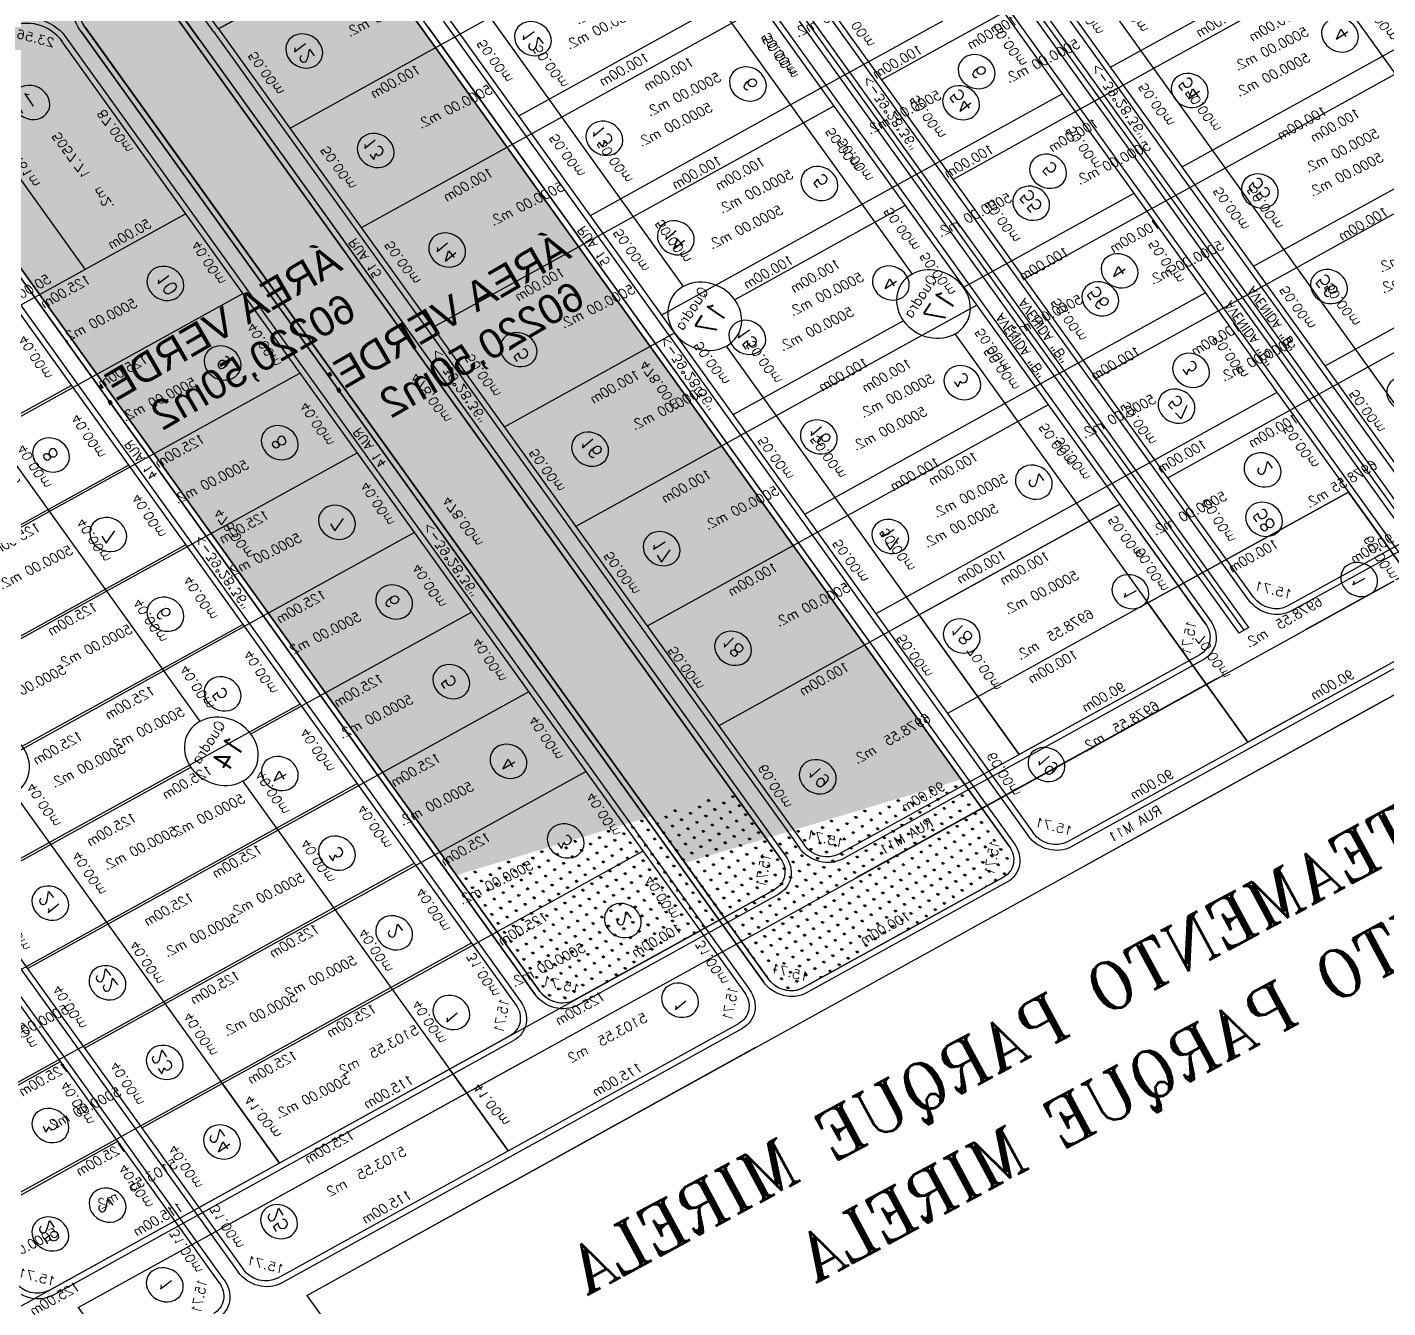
# Model space of a CAD drawing. Extents: x -23785941 to 8798891, y -8418521 to 21897894.
# Drawn here: x 3180774 to 3329127, y 4355042 to 4494674 of the extents above; entities that cross this region are included whole.
import ezdxf
from ezdxf.enums import TextEntityAlignment as Align

# ---------------------------------------------------------------- set-up
doc = ezdxf.new("R2010")
doc.units = 0
doc.header["$MEASUREMENT"] = 0
doc.header["$PDMODE"] = 34
doc.header["$PDSIZE"] = 1
doc.layers.get('0').update_dxf_attribs({"linetype": 'CONTINUOUS'})
for name, color, linetype in [('CALCADA', 3, 'CONTINUOUS'), ('REG60_100', 2, 'CONTINUOUS'), ('RUA', 1, 'CONTINUOUS'), ('VEGE', 102, 'CONTINUOUS')]:
    doc.layers.add(name, color=color, linetype=linetype)
doc.styles.add('1_5MM', font='romans.shx', dxfattribs={"height": 6})
doc.styles.add('1MM', font='romans.shx', dxfattribs={"height": 4})
doc.styles.add('2MM', font='romans.shx', dxfattribs={"height": 8})
doc.styles.add('3MM', font='romans.shx', dxfattribs={"height": 12})
doc.styles.add('5MM', font='romans.shx', dxfattribs={"height": 20})
pattern_1 = [(159.495356, (-17588.3454, 15679.0388), (-4.5499744, -2.07309746), [0.9375, -6.1335678]), (114.495356, (-17588.3454, 15679.039), (-4.5499744, -2.0730975), [0.9375, -4.0625]), (204.495356, (-17588.3454, 15679.039), (2.0730975, -4.5499744), [0.9375, -4.0625])]

# ---------------------------------------------------------------- blocks, each defined once
blk = doc.blocks.new('A$C3D774E76')
at = {"layer": 'VEGE'}
h = blk.add_hatch(dxfattribs=at)
h.set_pattern_fill('GRASS', color=256, scale=5, angle=69.4954, style=0)
h.set_pattern_definition(pattern_1)
h.paths.add_polyline_path([(-22745.3, -2796.22, 0.414409), (-22765.79, -2790.74), (-22765.79, -2790.74), (-22848.05, -2838.27, 0.414214), (-22851.7, -2851.93), (-22849.2, -2856.26), (-22849.2, -2856.26), (-22626.83, -3241.13), (-22535.37, -3159.56)])
h = blk.add_hatch(dxfattribs=at)
h.set_pattern_fill('GRASS', color=256, scale=5, angle=69.4954, style=0)
h.set_pattern_definition(pattern_1)
h.paths.add_polyline_path([(-22626.83, -3241.13), (-22610.07, -3270.14, 0.414214), (-22596.4, -3273.8), (-22509.82, -3223.77, 0.414214), (-22506.16, -3210.11), (-22535.37, -3159.56)])
h.paths.add_polyline_path([(-22610.41, -3267.08), (-22594.68, -3271.29), (-22593.13, -3265.5), (-22608.86, -3261.29)], flags=24)
h.paths.add_polyline_path([(-22512.56, -3225.21), (-22508.35, -3209.47), (-22514.14, -3207.92), (-22518.35, -3223.65)], flags=24)
h.paths.add_polyline_path([(-22561.57, -3251.06), (-22538.39, -3237.67), (-22541.4, -3232.47), (-22564.57, -3245.86)], flags=24)
for p, q in [((-22268.92, -3073.03), (-22538.88, -2605.79)), ((-22525.95, -2652.16), (-22279.31, -3079.03)), ((-22648.09, -2840.54), (-22699.42, -2751.7)), ((-22734.79, -2790.42), (-22495.77, -3204.1)), ((-22745.32, -2796.19), (-22745.3, -2796.23)), ((-22506.16, -3210.11), (-22745.3, -2796.23)), ((-22506.16, -3210.11), (-22745.3, -2796.23)), ((-22583.15, -2803.02), (-22691.38, -2865.55)), ((-22583.15, -2803.02), (-22490.6, -2963.2)), ((-22434.89, -2809.75), (-22543.13, -2872.29)), ((-22563.14, -2837.65), (-22671.37, -2900.19)), ((-22414.88, -2844.38), (-22523.12, -2906.92)), ((-22851.7, -2851.93), (-22610.07, -3270.14)), ((-22851.7, -2851.93), (-22610.07, -3270.14)), ((-22825.57, -2921.14), (-22862.09, -2857.93)), ((-22543.13, -2872.29), (-22651.36, -2934.82)), ((-22394.87, -2879.02), (-22503.1, -2941.55)), ((-22895.99, -3446.9), (-23206.17, -2910.06)), ((-22523.12, -2906.92), (-22631.35, -2969.46)), ((-22374.86, -2913.65), (-22470.1, -2968.69)), ((-22216.21, -2914.38), (-22324.45, -2976.92)), ((-22912.16, -2971.17), (-22825.57, -2921.14)), ((-22825.57, -2921.14), (-22885.32, -2955.66)), ((-22825.57, -2921.14), (-22620.46, -3276.14)), ((-22503.1, -2941.55), (-22611.34, -3004.09)), ((-22354.85, -2948.29), (-22463.08, -3010.82)), ((-22196.2, -2949.02), (-22304.44, -3011.55)), ((-22814.41, -3388.21), (-23067.05, -2950.95)), ((-22887.14, -3014.46), (-22800.56, -2964.43)), ((-22912.16, -2971.17), (-22819.61, -3131.35)), ((-22496.08, -2983.69), (-22591.33, -3038.72)), ((-22496.08, -2983.69), (-22591.33, -3038.72)), ((-22334.84, -2982.92), (-22443.07, -3045.46)), ((-22176.19, -2983.65), (-22284.42, -3046.19)), ((-22475.59, -2989.18), (-22382.54, -3150.23)), ((-22862.13, -3057.76), (-22775.54, -3007.73)), ((-22463.08, -3010.82), (-22571.31, -3073.36)), ((-22463.08, -3010.82), (-22571.31, -3073.36)), ((-22463.08, -3010.82), (-22571.31, -3073.36)), ((-22314.83, -3017.56), (-22423.06, -3080.09)), ((-22998.74, -3021.2), (-22793.63, -3376.2)), ((-22443.07, -3045.46), (-22551.3, -3107.99)), ((-22837.12, -3101.05), (-22750.53, -3051.02)), ((-22294.81, -3052.19), (-22403.05, -3114.73)), ((-22948.72, -3107.78), (-22862.13, -3057.76)), ((-22423.06, -3080.09), (-22531.29, -3142.63)), ((-22799.11, -3136.84), (-22725.51, -3094.31)), ((-22282.96, -3092.7), (-22482.11, -3207.76)), ((-22923.7, -3151.08), (-22837.12, -3101.05)), ((-22282.15, -3106.09), (-22476.11, -3218.15)), ((-22403.05, -3114.73), (-22511.28, -3177.26)), ((-22382.54, -3150.23), (-22403.05, -3114.73)), ((-22787.09, -3187.64), (-22700.5, -3137.61)), ((-22898.69, -3194.37), (-22825.09, -3151.85)), ((-22804.6, -3157.33), (-22702.04, -3334.83)), ((-22944.48, -3163.08), (-23031.07, -3213.11)), ((-22762.07, -3230.93), (-22675.49, -3180.9)), ((-22873.67, -3237.66), (-22787.09, -3187.64)), ((-22919.47, -3206.38), (-23006.05, -3256.41)), ((-22509.82, -3223.77), (-22596.4, -3273.8)), ((-22509.82, -3223.77), (-22596.4, -3273.8)), ((-22737.06, -3274.22), (-22650.47, -3224.19)), ((-22848.66, -3280.96), (-22762.07, -3230.93)), ((-22894.45, -3249.67), (-22981.04, -3299.7)), ((-23006.05, -3256.41), (-23092.64, -3306.43)), ((-22737.06, -3274.22), (-22823.64, -3324.25)), ((-22823.64, -3324.25), (-22737.06, -3274.22)), ((-22702.04, -3334.83), (-22737.06, -3274.22)), ((-22702.04, -3334.83), (-22737.06, -3274.22)), ((-22869.44, -3292.96), (-22956.03, -3342.99)), ((-22779.97, -3379.86), (-22624.11, -3289.81)), ((-22981.04, -3299.7), (-23067.63, -3349.73)), ((-22773.96, -3390.25), (-22618.11, -3300.2)), ((-22793.63, -3376.2), (-22823.64, -3324.25)), ((-22844.43, -3336.26), (-22931.01, -3386.28)), ((-22779.97, -3379.86), (-22702.04, -3334.83)), ((-22956.03, -3342.99), (-23042.61, -3393.02)), ((-22931.01, -3386.28), (-23017.6, -3436.31)), ((-22895.99, -3446.9), (-22931.01, -3386.28)), ((-22939.97, -3472.3), (-22818.06, -3401.87)), ((-22933.96, -3482.69), (-22812.06, -3412.26))]:
    blk.add_line(p, q)
at = {"color": 3}
for p, q in [((-22745.32, -2796.19), (-22745.3, -2796.23)), ((-22745.32, -2796.19), (-22506.16, -3210.11)), ((-22506.16, -3210.11), (-22745.3, -2796.22)), ((-22504, -3208.86), (-22743.14, -2794.97)), ((-22610.07, -3270.14), (-22851.7, -2851.93)), ((-22852.62, -2855.35), (-22612.23, -3271.39)), ((-22849.2, -2856.26), (-22610.07, -3270.14)), ((-22509.82, -3223.77), (-22596.4, -3273.8)), ((-22596.4, -3273.8), (-22509.82, -3223.77)), ((-22595.15, -3275.96), (-22508.57, -3225.93))]:
    blk.add_line(p, q, dxfattribs=at)
at = {"color": 100}
for p, q in [((-22801.18, -3392.11), (-23051.63, -2958.64)), ((-23049.41, -2957.5), (-22799.02, -3390.86)), ((-23047.24, -2956.25), (-22796.85, -3389.61))]:
    blk.add_line(p, q, dxfattribs=at)
at = {"color": 1}
for q in [(-22938.52, -3485.33), (-22219.62, -3214.32)]:
    blk.add_line((-22282.15, -3106.09), q, dxfattribs=at)
for centre in [(-22703.84, -2791.09), (-22659.23, -2871.23), (-22639.22, -2905.86), (-22619.21, -2940.5), (-22619.21, -2940.5), (-22386, -2944.34), (-22834.71, -2955.3), (-22599.2, -2975.13), (-22599.2, -2975.13), (-22365.99, -2978.98), (-22296.62, -2985.1), (-22809.7, -2998.59), (-22579.18, -3009.77), (-22345.98, -3013.61), (-22276.61, -3019.73), (-22784.68, -3041.88), (-22559.17, -3044.4), (-22325.97, -3048.25), (-22256.6, -3054.37), (-22539.16, -3079.04), (-22759.67, -3085.17), (-22305.96, -3082.88), (-22914.56, -3116.92), (-22519.15, -3113.67), (-22734.65, -3128.47), (-22499.14, -3148.3), (-22889.55, -3160.22), (-22709.64, -3171.76), (-22479.13, -3182.94), (-22951.74, -3195.11), (-22864.53, -3203.51), (-22684.63, -3215.05), (-22926.05, -3238.09), (-22839.52, -3246.8), (-22650.76, -3268.28), (-22902.15, -3279.84), (-22814.51, -3290.1), (-23058.49, -3315.57), (-22875, -3326.21), (-22790.74, -3344.04), (-22847.9, -3377.64)]:
    blk.add_circle(centre, 7.5)
at = {"color": 5}
for centre in [(-22482.91, -2976.51), (-22812.1, -3144.34)]:
    blk.add_circle(centre, 15, dxfattribs=at)
for centre, radius, start, end in [((-22721.77, -2782.9), 15.23, 120.0085, 210.0187), ((-22260.26, -3068.03), 10, 210.0187, 300.0187), ((-22287.96, -3084.04), 10, 300.0187, 30.0187), ((-22487.11, -3199.1), 10, 210.0187, 300.0187), ((-22514.82, -3215.11), 10, 300.0187, 30.0187), ((-22514.82, -3215.11), 10, 300.0187, 30.0187), ((-22601.41, -3265.14), 10, 210.0187, 300.0187), ((-22601.41, -3265.14), 10, 210.0187, 300.0187), ((-22629.11, -3281.15), 10, 300.0187, 30.0187), ((-22784.97, -3371.2), 10, 210.0187, 300.0187), ((-22823.07, -3393.21), 10, 300.0187, 30.0187)]:
    blk.add_arc(centre, radius, start, end)
at = {"color": 3}
for centre, radius, start, end in [((-22758.28, -2803.72), 17.49, 28.21, 120.0187), ((-22758.28, -2803.72), 14.99, 30.0187, 120.0187), ((-22514.82, -3215.11), 10, 300.0187, 30.0187), ((-22514.82, -3215.11), 10, 300.0187, 30.0187), ((-22514.82, -3215.11), 12.5, 300.0187, 30.0187), ((-22601.41, -3265.14), 12.5, 210.0187, 300.0187), ((-22601.41, -3265.14), 10, 210.0187, 300.0187), ((-22601.41, -3265.14), 10, 210.0187, 300.0187)]:
    blk.add_arc(centre, radius, start, end, dxfattribs=at)
for p in [(-22734.91, -2790.22), (-22745.3, -2796.23), (-22268.92, -3073.03), (-22279.31, -3079.03), (-22282.96, -3092.7), (-22495.77, -3204.1), (-22482.11, -3207.76), (-22506.16, -3210.11), (-22509.82, -3223.77), (-22610.07, -3270.14), (-22620.46, -3276.14), (-22596.4, -3273.8), (-22596.4, -3273.8), (-22624.11, -3289.81), (-22793.63, -3376.2), (-22779.97, -3379.86), (-22814.41, -3388.21), (-22818.06, -3401.87)]:
    blk.add_point(p)
at = {"layer": 'CALCADA'}
for p, q in [((-22271.08, -3074.28), (-22541.04, -2607.04)), ((-22523.78, -2650.91), (-22277.14, -3077.78)), ((-22738.27, -2789.4), (-22497.94, -3205.35)), ((-22742.86, -2795.44), (-22504, -3208.86)), ((-22823.41, -2919.89), (-22859.93, -2856.68)), ((-22817.35, -2916.39), (-22852.62, -2855.34)), ((-22817.35, -2916.39), (-22612.23, -3271.39)), ((-22823.41, -2919.89), (-22618.29, -3274.89)), ((-22812.24, -3386.96), (-23064.89, -2949.7)), ((-23000.91, -3022.45), (-22795.79, -3377.45)), ((-22281.71, -3094.86), (-22480.86, -3209.92)), ((-22778.72, -3382.02), (-22622.86, -3291.97)), ((-22801.18, -3392.11), (-22796.85, -3389.61)), ((-22939.66, -3475.02), (-22816.81, -3404.03))]:
    blk.add_line(p, q, dxfattribs=at)
for centre, radius, start, end in [((-22721.77, -2782.9), 17.73, 120.0085, 201.4867), ((-22287.96, -3084.04), 12.5, 300.0187, 30.0187), ((-22260.26, -3068.03), 12.5, 210.0187, 300.0187), ((-22487.11, -3199.1), 12.5, 210.0187, 300.0187), ((-22629.11, -3281.15), 12.5, 300.0187, 30.0187), ((-22784.97, -3371.2), 12.5, 210.0187, 300.0187), ((-22823.07, -3393.21), 12.5, 300.0187, 30.0187)]:
    blk.add_arc(centre, radius, start, end, dxfattribs=at)
at = {"layer": 'REG60_100', "color": 3}
blk.add_lwpolyline([(-22745.3, -2796.22, 0.414409), (-22765.79, -2790.74), (-22765.79, -2790.74), (-22848.05, -2838.27, 0.414214), (-22851.7, -2851.93), (-22849.2, -2856.26), (-22849.2, -2856.26), (-22610.07, -3270.14, 0.414214), (-22596.4, -3273.8), (-22509.82, -3223.77, 0.414214), (-22506.16, -3210.11)], format="xyb", close=True, dxfattribs=at)
at = {"style": '1MM'}
for s, rotation, p in [('50.00m', 30.0187, (-22628.44, -2824.57)), ('50.00m', 30.0187, (-22671.73, -2849.58)), ('15.71', 75.0187, (-22627.43, -3282.38)), ('15.71', 75.0187, (-22821.46, -3393.98))]:
    blk.add_text(s, height=4, rotation=rotation, dxfattribs=at).set_placement(p, align=Align.MIDDLE)
at = {"color": 1, "style": '1MM'}
for p in [(-22607.25, -3023.31), (-22731.83, -3072.31), (-22931.91, -3173.6)]:
    blk.add_text('<-39%%d28\'36" ', height=4, rotation=300.3939, dxfattribs=at).set_placement(p, align=Align.MIDDLE)
at = {"color": 5, "style": '1MM'}
for s, rotation, p in [('478.00m', 300.0187, (-22625.77, -3019.17)), ('478.00m', 300.0187, (-22721.77, -3063.45)), ('15.71', 75.0187, (-22513.35, -3216.56)), ('100.00m', 30.0187, (-22551.48, -3241.76)), ('15.71', 345.0187, (-22601.77, -3266.29))]:
    blk.add_text(s, height=4, rotation=rotation, dxfattribs=at).set_placement(p, align=Align.MIDDLE)
at = {"char_height": 6, "attachment_point": 1, "style": '1_5MM'}
for s, insert, rotation in [('11', (-22708.66, -2788.64), 26.0161), ('10', (-22658.87, -2866.41), 298.9211), ('21', (-22384.97, -2938.79), 295.803), ('12', (-22833.63, -2949.69), 299.5043), ('22', (-22365.93, -2972.8), 298.921), ('13', (-22809.45, -2992.04), 296.1516), ('23', (-22345.23, -3007.28), 300.8623), ('14', (-22783.07, -3036.32), 294.5227), ('24', (-22325.46, -3042.07), 301.2318), ('15', (-22758.94, -3079.77), 300.8623), ('17', (-22709.34, -3166.77), 304.8259), ('18', (-22683.99, -3209.41), 288.6959)]:
    blk.add_mtext(s, dxfattribs=dict(at, insert=insert, rotation=rotation))
at = {"attachment_point": 1}
for s, insert, char_height, width, rotation, style in [('9', (-22637.51, -2903.38), 6, 7.631, 290.4663, '1_5MM'), ('8', (-22617.77, -2936.9), 6, 4.927, 301.7751, '1_5MM'), ('7', (-22597.65, -2972.55), 6, 3.942, 303.3633, '1_5MM'), ('3', (-22295.67, -2981.73), 6, 7.465, 312.1202, '1_5MM'), ('6', (-22577.75, -3005.56), 6, 3.942, 302.6566, '1_5MM'), ('2', (-22273.99, -3015.78), 6, 11.198, 297.6479, '1_5MM'), ('5', (-22556.95, -3040.32), 6, 8.212, 301.6887, '1_5MM'), ('1', (-22255.37, -3051.33), 6, 5.972, 298.7256, '1_5MM'), ('4', (-22536.91, -3075.87), 6, 5.226, 306.8397, '1_5MM'), ('25', (-22306.24, -3076.8), 6, 16, 304.1042, '1_5MM'), ('6', (-22913.34, -3114.48), 6, 3.942, 299.0963, '1_5MM'), ('3', (-22517.17, -3110.3), 6, 7.465, 299.9996, '1_5MM'), ('16', (-22734.66, -3123.23), 6, 16, 293.3536, '1_5MM'), ('2', (-22498.13, -3144.98), 6, 11.198, 298.2139, '1_5MM'), ('5', (-22888.84, -3157.31), 6, 8.212, 292.787, '1_5MM'), ('1', (-22475.52, -3180.76), 6, 5.972, 294.5229, '1_5MM'), ('54', (-22951.8, -3189.41), 6, 30, 298.0989, '1_5MM'), ('4', (-22862.73, -3199.86), 6, 5.226, 301.9533, '1_5MM'), ('55', (-22926.01, -3232.46), 6, 30, 296.6437, '1_5MM'), ('3', (-22838.64, -3242.77), 6, 7.465, 297.6447, '1_5MM'), ('19', (-22649.94, -3263.42), 6, 16, 292.9746, '1_5MM'), ('56', (-22901.31, -3273.73), 6, 30, 297.4334, '1_5MM'), (' \\Fromant.shx;LOTEAMENTO PARQUE MIRELA', (-22806.04, -3502.71), 20, 519.573, 30.589, '5MM'), ('2', (-22813.78, -3287.16), 6, 11.198, 300.5311, '1_5MM'), ('4', (-23057.76, -3312.46), 6, 7.412, 301.6469, '1_5MM'), ('57', (-22874.23, -3322.15), 6, 54, 292.6752, '1_5MM'), ('1', (-22788.9, -3340.7), 6, 5.972, 306.901, '1_5MM'), ('58', (-22847.18, -3372.46), 6, 54, 300.531, '1_5MM')]:
    blk.add_mtext(s, dxfattribs=dict(at, insert=insert, char_height=char_height, width=width, rotation=rotation, style=style))
at = {"color": 5, "insert": (-22762.55, -2999.42), "char_height": 12, "width": 305.392, "attachment_point": 1, "rotation": 28.8347, "style": '3MM'}
blk.add_mtext('\\fArial|b0|i0|c0|p34;ÁREA VERDE:\\P 60220,50m2', dxfattribs=at)
at = {"color": 1, "char_height": 4, "attachment_point": 1, "rotation": 5.0339, "style": '1MM'}
for insert in [(-22494.94, -2969.23), (-22823.59, -3137.17)]:
    blk.add_mtext('Quadra', dxfattribs=dict(at, insert=insert))
at = {"color": 1, "char_height": 8, "width": 20.682, "attachment_point": 1, "rotation": 5.0339, "style": '2MM'}
for s, insert in [('14', (-22492.07, -2976.02)), ('17', (-22820.72, -3143.95))]:
    blk.add_mtext(s, dxfattribs=dict(at, insert=insert))
at = {"layer": 'REG60_100', "style": '1MM'}
for s, rotation, p in [('23.56', 75.0187, (-22730.57, -2780.92)), ('102.61m', 300.0186, (-22677.22, -2798.12)), ('87.00m', 300.0186, (-22709.68, -2825.89)), ('50.00m', 30.0186, (-22628.44, -2824.57)), ('125.00m', 30.0187, (-22635.27, -2837.75)), ('50.00m', 30.0186, (-22671.73, -2849.58)), ('40.00m', 302.7778, (-22557.94, -2858.91)), ('125.00m', 30.0187, (-22615.26, -2872.38)), ('40.00m', 302.7778, (-22676.46, -2882.72)), ('40.00m', 302.7778, (-22540.74, -2893.27)), ('125.00m', 30.0187, (-22595.24, -2907.02)), ('40.00m', 302.7778, (-22655.05, -2917.23)), ('125.00m', 30.0187, (-22450.21, -2918.65)), ('40.00m', 302.7778, (-22520.26, -2927.77)), ('40.00m', 302.7778, (-22367.59, -2936.24)), ('50.00m', 300.0187, (-22817.55, -2946.2)), ('125.00m', 30.0187, (-22578.16, -2943.46)), ('40.00m', 302.7778, (-22634.37, -2950.28)), ('40.00m', 302.7778, (-22503.41, -2956.4)), ('125.00m', 30.0187, (-22428.73, -2952.37)), ('40.00m', 302.7778, (-22329.84, -2956.52)), ('40.00m', 302.7778, (-22348.09, -2970.35)), ('125.00m', 30.0187, (-22558.15, -2978.1)), ('50.00m', 300.0187, (-22794.77, -2988.88)), ('40.00m', 302.7778, (-22615.07, -2986.08)), ('125.00m', 30.0187, (-22408.72, -2987.01)), ('100.00m', 30.0187, (-22841.85, -2992.91)), ('40.00m', 302.7778, (-22311.14, -2990.62)), ('40.00m', 302.7778, (-22476.79, -3002.12)), ('40.00m', 302.7778, (-22329.39, -3004.45)), ('125.00m', 30.0187, (-22536.49, -3013.57)), ('40.00m', 302.7778, (-22592.9, -3019.25)), ('125.00m', 30.0187, (-22386.96, -3017.66)), ('125.00m', 30.0187, (-22228.31, -3018.39)), ('40.00m', 302.7778, (-22290.01, -3026.35)), ('50.00m', 300.0187, (-22770.08, -3028.71)), ('40.00m', 302.7778, (-22458.85, -3030.61)), ('100.00m', 30.0187, (-22815.65, -3037.35)), ('40.00m', 302.7778, (-22308.26, -3040.17)), ('50.00m', 300.0187, (-22880, -3044.72)), ('40.00m', 302.7778, (-22575.72, -3053.94)), ('125.00m', 30.0187, (-22516.48, -3048.21)), ('125.00m', 30.0187, (-22366.94, -3052.29)), ('31.00m', 304.1817, (-22274.38, -3055.79)), ('31.00m', 302.9539, (-22292.72, -3065.62)), ('40.00m', 302.7778, (-22435.06, -3067.22)), ('15.71', 345.0187, (-22259.23, -3068.53)), ('50.00m', 300.0187, (-22741.6, -3077.56)), ('50.00m', 300.0187, (-22855.32, -3084.56)), ('100.00m', 30.0187, (-22790.64, -3080.64)), ('125.00m', 30.0187, (-22495.19, -3080.19)), ('100.00m', 30.0187, (-22902.24, -3087.38)), ('40.00m', 302.7778, (-22556.22, -3088.04)), ('125.00m', 30.0187, (-22346.93, -3086.92)), ('15.71', 75.0187, (-22285.84, -3086.16)), ('40.00m', 302.7778, (-22417.51, -3099.08)), ('50.00m', 300.0187, (-22835.45, -3119.66)), ('50.00m', 300.0187, (-22716.92, -3117.39)), ('125.00m', 30.0187, (-22475.18, -3114.83)), ('50.00m', 300.0187, (-22931.95, -3123.56)), ('40.00m', 302.7778, (-22537.52, -3122.14)), ('115.00m', 30.0187, (-22334.75, -3118)), ('100.00m', 30.0187, (-22765.2, -3125.8)), ('100.00m', 30.0187, (-22877.22, -3130.67)), ('41.00m', 297.9335, (-22397.44, -3135.97)), ('50.00m', 300.0187, (-22960.63, -3144.62)), ('125.00m', 30.0187, (-22455.17, -3149.46)), ('50.00m', 300.0187, (-22691.29, -3162.44)), ('40.00m', 302.7778, (-22516.39, -3157.87)), ('50.00m', 300.0187, (-22906.31, -3168.61)), ('50.00m', 300.0187, (-22805.95, -3173.71)), ('100.00m', 30.0187, (-22740.19, -3169.09)), ('100.00m', 30.0187, (-22851.79, -3175.82)), ('115.00m', 30.0187, (-22434.32, -3175.53)), ('50.00m', 300.0187, (-22938.86, -3186.19)), ('31.00m', 304.1817, (-22500.76, -3187.31)), ('100.00m', 30.0187, (-22986.74, -3193.18)), ('50.00m', 300.0187, (-22666.6, -3202.28)), ('15.71', 345.0187, (-22488.24, -3201.16)), ('50.00m', 300.0187, (-22781.27, -3213.55)), ('100.00m', 30.0187, (-22716.78, -3209.38)), ('50.00m', 300.0187, (-22877.83, -3218.4)), ('100.00m', 30.0187, (-22826.78, -3219.12)), ('50.00m', 300.0187, (-22912.73, -3231.43)), ('50.00m', 300.0187, (-23023.92, -3237.79)), ('100.00m', 30.0187, (-22962.5, -3240.52)), ('50.00m', 300.0187, (-22853.15, -3258.24)), ('50.00m', 300.0187, (-22758.49, -3254.8)), ('100.00m', 30.0187, (-22691.77, -3252.67)), ('60.00m', 303.7921, (-22637.71, -3255.13)), ('100.00m', 30.0187, (-22803.37, -3259.41)), ('50.00m', 300.0187, (-22886.93, -3272.81)), ('50.00m', 300.0187, (-22999.36, -3281.5)), ('100.00m', 30.0187, (-22934.88, -3280.48)), ('100.00m', 30.0187, (-23049.09, -3290.55)), ('50.00m', 300.0187, (-22831.79, -3299.49)), ('100.00m', 30.0187, (-22778.35, -3302.7)), ('70.00m', 302.6638, (-22728.89, -3307.04)), ('90.00m', 30.0187, (-22665.07, -3308.85)), ('50.00m', 300.0187, (-22859.91, -3316.19)), ('50.00m', 300.0187, (-22973.19, -3321.1)), ('50.00m', 300.0187, (-23072.9, -3326.75)), ('100.00m', 30.0187, (-23021.47, -3330.51)), ('100.00m', 30.0187, (-22910.64, -3327.82)), ('60.00m', 303.7921, (-22803.85, -3347.6)), ('90.00m', 30.0187, (-22743, -3353.88)), ('50.00m', 300.0187, (-22950.4, -3365.88)), ('60.00m', 303.7921, (-22837.71, -3362.07)), ('100.00m', 30.0187, (-22885.72, -3364.74)), ('15.71', 345.0187, (-22784.32, -3372.88)), ('90.00m', 30.0187, (-22859.03, -3420.92))]:
    blk.add_text(s, height=4, rotation=rotation, dxfattribs=at).set_placement(p, align=Align.MIDDLE)
for s, rotation, p in [('5057.71  m2.', 299.1173, (-22689.95, -2823.09)), ('5000.00 m2.', 32.2004, (-22628.71, -2857.48)), ('5000.00 m2.', 32.2004, (-22609.42, -2892.77)), ('5000.00 m2.', 32.2004, (-22466.57, -2899.65)), ('5000.00 m2.', 32.2004, (-22587.23, -2926.19)), ('5000.00 m2.', 32.2004, (-22447.28, -2934.93)), ('5000.00 m2.', 32.2004, (-22568.92, -2958.16)), ('5000.00 m2.', 32.2004, (-22425.08, -2968.36)), ('5000.00 m2.', 32.2004, (-22863.97, -2978.9)), ('5000.00 m2.', 32.2004, (-22549.63, -2993.45)), ('5000.00 m2.', 32.2004, (-22238.58, -2999.86)), ('5000.00 m2.', 32.2004, (-22402.8, -3005.5)), ('5000.00 m2.', 32.2004, (-22842.07, -3020.87)), ('5000.00 m2.', 32.2004, (-22527.43, -3026.87)), ('5000.00 m2.', 32.2004, (-22383.52, -3040.79)), ('5000.00 m2.', 32.2004, (-22904.97, -3058.3)), ('5000.00 m2.', 32.2004, (-22818.17, -3063.93)), ('5000.00 m2.', 32.2004, (-22505.15, -3064.02)), ('5000.00 m2.', 32.2004, (-22361.32, -3074.22)), ('5000.00 m2.', 32.2004, (-22881.08, -3101.36)), ('5000.00 m2.', 32.2004, (-22485.87, -3099.31)), ('5000.00 m2.', 32.2004, (-22791.73, -3107.48)), ('5000.00 m2.', 32.2004, (-22463.67, -3132.73)), ('5000.00 m2.', 32.2004, (-22854.64, -3144.91)), ('5000.00 m2.', 32.2004, (-22765.69, -3150.89)), ('5000.00 m2.', 32.2004, (-22828.6, -3188.32)), ('5000.00 m2.', 32.2004, (-22740.99, -3194.85)), ('5000.00 m2.', 32.2004, (-22983.69, -3218.56)), ('5000.00 m2.', 32.2004, (-22803.89, -3232.28)), ('5000.00 m2.', 32.2004, (-22716.94, -3237.5)), ('5000.00 m2.', 32.2004, (-22957.65, -3261.97)), ('5000.00 m2.', 32.2004, (-22779.84, -3274.93)), (' 6978.55  m2.', 28.6607, (-22681.2, -3290.57)), ('5000.00 m2.', 32.2004, (-23026.51, -3301.8)), ('5000.00 m2.', 32.2004, (-22932.94, -3305.93)), (' 6978.55  m2.', 28.6607, (-22757.28, -3328.67)), ('5000.00 m2.', 32.2004, (-23001.81, -3345.76)), ('5000.00 m2.', 32.2004, (-22908.89, -3348.58)), ('5000.00 m2.', 32.2004, (-22977.76, -3388.42)), (' 6978.55 m2.', 28.6607, (-22877.85, -3401.51))]:
    blk.add_text(s, height=4, rotation=rotation, dxfattribs=at).set_placement(p, align=Align.BOTTOM_CENTER)
at = {"layer": 'REG60_100', "char_height": 4, "width": 69.819, "attachment_point": 1, "rotation": 30.2456, "style": '1MM'}
for insert in [(-22362.39, -3112.37), (-22466.74, -3172.47)]:
    blk.add_mtext('5103.55  m2', dxfattribs=dict(at, insert=insert))
at = {"layer": 'RUA', "char_height": 4, "attachment_point": 1, "style": '1_5MM'}
for s, insert, width, rotation in [('RUA 14', (-22638.78, -2964.04), 808.839, 299.144), ('RUA 15', (-22766.96, -3005.72), 808.839, 299.8887), ('\\Fromant.shx;AVENIDA "B"', (-22872.49, -3246.44), 1478.691, 300.0769), ('\\Fromant.shx;AVENIDA "B"', (-22883.21, -3251.71), 1478.691, 300.0769), ('RUA M11', (-22657.9, -3314.8), 69.952, 29.0768)]:
    blk.add_mtext(s, dxfattribs=dict(at, insert=insert, width=width, rotation=rotation))

msp = doc.modelspace()

# ---------------------------------------------------------------- block references
at = {"linetype": 'Continuous', "xscale": 240.4782668173248, "yscale": -275.6364145158877, "zscale": 240.4782668173248, "rotation": 242.429606072689}
for p in [(-27732, 2762), (-52668, 1427)]:
    msp.add_blockref('A$C3D774E76', p, dxfattribs=at)

doc.saveas('drawing.dxf')
